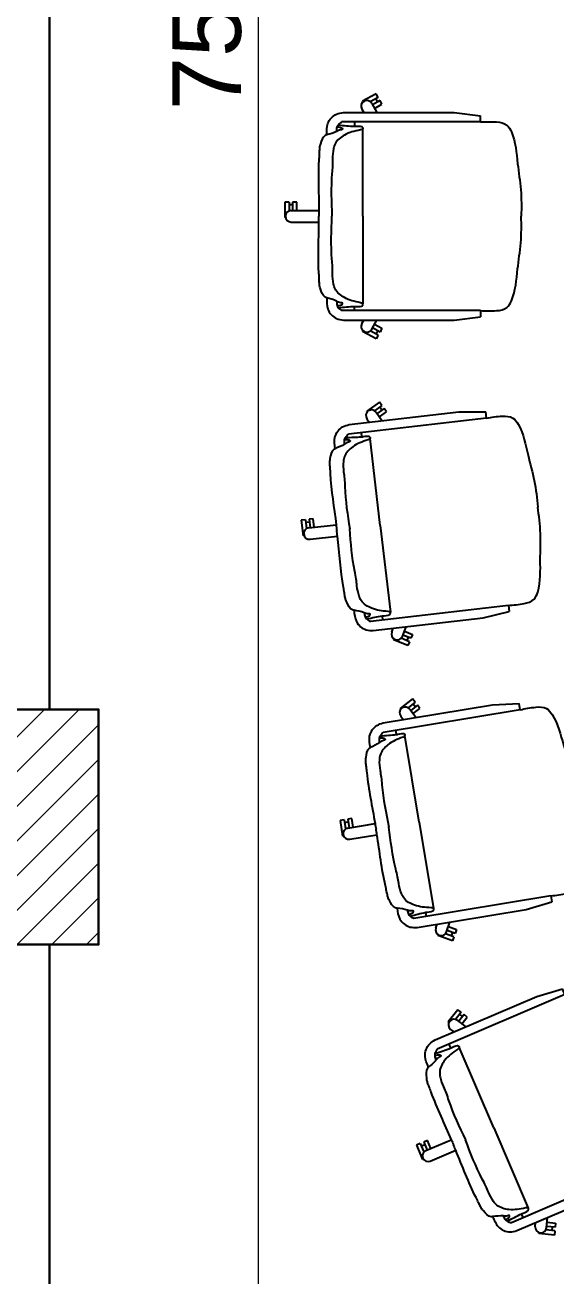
# Model space of a CAD drawing. Header units: millimetres. Extents: x 131588 to 171225, y -200198 to -177978.
# Drawn here: x 133972 to 135326, y -187363 to -184172 of the extents above; entities that cross this region are included whole.
import ezdxf

# ---------------------------------------------------------------- set-up
doc = ezdxf.new("R2010")
doc.units = ezdxf.units.MM
doc.header["$MEASUREMENT"] = 0
doc.layers.add('ceco.net 343', color=7, linetype='Continuous')
doc.layers.add('ceco.net 345', color=7, linetype='Continuous')
for name, color, linetype, lineweight in [('DIMLINE', 10, 'Continuous', 18), ('MAIN', 3, 'Continuous', 30), ('MAIN-4', 6, 'Continuous', 30), ('SEC', 253, 'Continuous', 15)]:
    doc.layers.add(name, color=color, linetype=linetype, lineweight=lineweight)
doc.styles.get("Standard").update_dxf_attribs({"font": ''})
doc.styles.get('Standard').set_extended_font_data('Arial')
doc.dimstyles.new('DIM-50', dxfattribs={"dimscale": 50, "dimtxt": 2.5, "dimasz": 2.5, "dimexe": 1.5, "dimexo": 0.05, "dimgap": 0.6, "dimtad": 1, "dimzin": 9, "dimdsep": 46, "dimtxsty": 'Standard', "dimcen": 0, "dimclrd": 32, "dimclre": 32, "dimadec": 0, "dimazin": 0, "dimtp": 0.1, "dimtm": 0.1, "dimtfac": 0.71, "dimtofl": 0, "dimtmove": 1, "dimatfit": 3, "dimfxl": 1, "dimtolj": 1, "dimtzin": 7, "dimlwd": -1, "dimlwe": -1, "dimarcsym": 1})

# ---------------------------------------------------------------- blocks, each defined once
blk = doc.blocks.new('Ceco.NET-Furniture-Tm-343')
at = {"layer": 'ceco.net 343'}
for p, q in [((-14.6, 586.6), (-14.6, 516.1)), ((36.5, 603.1), (-3.4, 603.1)), ((-3.4, 600.8), (-3.4, 603.1)), ((36.5, 592.4), (13.4, 592.4)), ((14.6, 586.6), (14.6, 516.1)), ((36.5, 583.1), (14.6, 583.1)), ((29.8, 592.4), (29.8, 583.1)), ((36.5, 592.4), (36.5, 603.1)), ((36.5, 572.5), (36.5, 583.1)), ((14.6, 572.5), (36.5, 572.5)), ((-264.5, 453.5), (-264.5, 171.6)), ((-240.6, 103.8), (-240.6, 458.1)), ((240.6, 103.8), (240.6, 458.1)), ((264.5, 453.5), (264.5, 171.6)), ((-240.6, 425.7), (-230, 425.7)), ((240.6, 425.7), (230, 425.7)), ((-312.7, 369.9), (-293.6, 404.9)), ((-303.3, 364.8), (-292.2, 385)), ((-291.6, 403.8), (-293.6, 404.9)), ((-273.7, 406.9), (-264.5, 401.9)), ((0, 404.4), (-223.3, 404.4)), ((0, 404.4), (223.3, 404.4)), ((273.7, 406.9), (264.5, 401.9)), ((291.6, 403.8), (293.6, 404.9)), ((303.3, 364.8), (292.2, 385)), ((312.7, 369.9), (293.6, 404.9)), ((-303.3, 364.8), (-312.7, 369.9)), ((-300.1, 370.7), (-291.9, 366.2)), ((-295.1, 360.3), (-284.6, 379.5)), ((-285.7, 355.3), (-295.1, 360.3)), ((-287.7, 381.2), (-264.5, 368.6)), ((-275.3, 374.5), (-285.7, 355.3)), ((287.7, 381.2), (264.5, 368.6)), ((275.3, 374.5), (285.7, 355.3)), ((295.1, 360.3), (284.6, 379.5)), ((285.7, 355.3), (295.1, 360.3)), ((300.1, 370.7), (291.9, 366.2)), ((303.3, 364.8), (312.7, 369.9)), ((-264.5, 171.6), (-256.4, 103.8)), ((264.5, 171.6), (256.4, 103.8)), ((-240.6, 103.8), (-256.4, 103.8)), ((240.6, 103.8), (256.4, 103.8))]:
    blk.add_line(p, q, dxfattribs=at)
for centre, start, end in [((0, 586.6), 0, 180), ((-280.7, 394), 61.4687, 241.4687), ((280.7, 394), 298.5313, 118.5313)]:
    blk.add_arc(centre, 14.6, start, end, dxfattribs=at)
for points in [[(-228.5, 469.1), (-227.2, 462.9), (-225.9, 458.9), (-223.3, 456.2), (-221.9, 456.2), (-220.6, 460.3), (-216.6, 470.9), (-207.5, 496.1), (-206, 500.1), (-184.7, 512.1), (-180.7, 513.4), (-172.8, 514.7), (-160.9, 515.3), (-146.2, 516.1), (-14.6, 516.1), (0, 516.1)], [(228.5, 469.1), (227.2, 462.9), (225.9, 458.9), (223.3, 456.2), (221.9, 456.2), (220.6, 460.3), (216.6, 470.9), (207.5, 496.1), (206, 500.1), (184.7, 512.1), (180.7, 513.4), (172.8, 514.7), (160.9, 515.3), (146.2, 516.1), (14.6, 516.1), (0, 516.1)], [(-207.5, 496.1), (-236.5, 493.5), (-251.2, 484.2), (-260.5, 470.9), (-264.5, 453.5)], [(-233.1, 466.5), (-229.9, 425.7), (-229.9, 421.7), (-225.9, 404.4), (-223.3, 404.4), (-220.6, 409.7), (-207.3, 450.9), (-184.7, 474.9), (-172.8, 478.9), (-146.2, 481.5), (-128.9, 481.5), (-109, 482.9), (0, 482.9)], [(233.1, 466.5), (229.9, 425.7), (229.9, 421.7), (225.9, 404.4), (223.3, 404.4), (220.6, 409.7), (207.3, 450.9), (184.7, 474.9), (172.8, 478.9), (146.2, 481.5), (128.9, 481.5), (109, 482.9), (0, 482.9)], [(207.5, 496.1), (236.5, 493.5), (251.2, 484.2), (260.5, 470.9), (264.5, 453.5)], [(-216.6, 470.9), (-227.2, 469.6), (-232.6, 466.9), (-240.6, 458.1)], [(216.6, 470.9), (227.2, 469.6), (232.6, 466.9), (240.6, 458.1)], [(-240.6, 103.8), (-240.6, 63), (-232.8, 36.9), (-215.4, 25.3), (-134.3, 9.4), (-67.8, 1.3), (0, 0)], [(240.6, 103.8), (240.6, 63), (232.8, 36.9), (215.4, 25.3), (134.3, 9.4), (67.8, 1.3), (0, 0)]]:
    blk.add_spline(points, degree=3, dxfattribs=at)
blk = doc.blocks.new('*D643')
at = {"layer": 'Defpoints', "color": 0, "ltscale": 100, "transparency": 16777216}
for p in [(134567.8, -180343.1), (134785.6, -180343.1), (134785.6, -187893.1)]:
    blk.add_point(p, dxfattribs=at)
at = {"layer": 'DIMLINE', "color": 32, "linetype": 'ByBlock', "ltscale": 100, "transparency": 16777216}
for p, q in [((134782.1, -180343.1), (134462.8, -180343.1)), ((134567.8, -187718.1), (134567.8, -180518.1)), ((134782.1, -187893.1), (134462.8, -187893.1))]:
    blk.add_line(p, q, dxfattribs=at)
at = {"layer": 'DIMLINE', "color": 32, "ltscale": 100, "transparency": 16777216}
for points in [[(134538.6, -180518.1), (134597, -180518.1), (134567.8, -180343.1)], [(134538.6, -187718.1), (134597, -187718.1), (134567.8, -187893.1)]]:
    blk.add_solid(points, dxfattribs=at)
at = {"layer": 'DIMLINE', "color": 0, "ltscale": 100, "transparency": 16777216, "insert": (134436.4, -184118.1), "char_height": 175, "attachment_point": 5, "rotation": 90}
blk.add_mtext('\\A1;7550', dxfattribs=at)

msp = doc.modelspace()

# ---------------------------------------------------------------- hatches: boundary and pattern name
at = {"layer": 'SEC', "ltscale": 100}
h = msp.add_hatch(dxfattribs=at)
h.set_pattern_fill('ANSI31', color=8, scale=500)
h.set_pattern_definition([(45, (66442.82, -167053.416), (-44.194174, 44.194174), [])])
h.paths.add_polyline_path([(133659.578, -185918.138), (134159.578, -185918.138), (134159.578, -186518.138), (133659.578, -186518.138)])

# ---------------------------------------------------------------- linework, layer by layer
at = {"layer": 'MAIN', "ltscale": 100}
msp.add_lwpolyline([(133659.578, -185918.138), (134159.578, -185918.138), (134159.578, -186518.138), (133659.578, -186518.138)], close=True, dxfattribs=at)
at = {"layer": 'MAIN-4', "ltscale": 1000}
msp.add_line((134034.578, -180468.138), (134034.578, -185918.138), dxfattribs=at)
msp.add_lwpolyline([(134034.578, -188193.138), (134034.578, -186518.138)], dxfattribs=at)

# ---------------------------------------------------------------- block references
at = {"layer": 'ceco.net 345'}
for p, rotation in [((135237.68, -184660.465), 89.99999999999999), ((135279.867, -185401.94), 96.6519822347094), ((135376.407, -186139.556), 99.38368905242383), ((135539.041, -186825.818), 113.2053412792297)]:
    msp.add_blockref('Ceco.NET-Furniture-Tm-343', p, dxfattribs=dict(at, rotation=rotation))

# ---------------------------------------------------------------- dimensions: what is measured, and where the dimension line sits
at = {"layer": 'DIMLINE', "ltscale": 100}
dim = msp.add_linear_dim(base=(134567.79, -180343.138), p1=(134785.633, -187893.138), p2=(134785.633, -180343.138), angle=90, dimstyle='DIM-50', override={"dimscale": 70, "dimtofl": 1}, dxfattribs=at)
dim.commit()
dim.dimension.update_dxf_attribs({"geometry": '*D643', "text_midpoint": (134436.44, -184118.138)})

doc.saveas('drawing.dxf')
